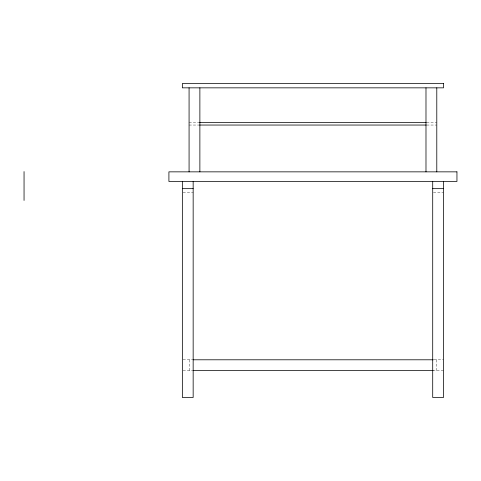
<?xml version="1.0" encoding="UTF-8"?>
<svg xmlns="http://www.w3.org/2000/svg" width="481" height="481" viewBox="0 0 481 481"><rect width="100%" height="100%" fill="white"/><g stroke="black" fill="none" stroke-linecap="round" stroke-linejoin="round"><path stroke-width="0.36" stroke-dasharray="2.4 1.8" d="M189.075 122.643L199.158 122.643M426.707 122.643L436.79 122.643M189.075 125.042L199.158 125.042M426.707 125.042L436.79 125.042M183.075 192.256L193.158 192.256M433.429 192.256L443.506 192.256M183.075 359.794L193.158 359.794M434.054 359.794L443.506 359.794M183.075 370.598L193.158 370.598M432.708 370.598L443.506 370.598M436.309 359.794L436.309 370.598M189.556 359.794L189.556 370.598"/><path stroke-width="0.72" d="M199.585 122.643L426.28 122.643M199.585 125.042L426.28 125.042M182.353 188.654L193.158 188.654M432.708 188.654L443.506 188.654M193.302 359.794L433.309 359.794M193.302 370.598L433.309 370.598M443.506 181.451L443.506 397.48L432.708 397.48L432.708 181.451M436.79 87.843L436.79 171.849M425.986 87.843L425.986 171.849M199.874 87.843L199.874 171.849M193.158 181.451L193.158 397.48L182.353 397.48L182.353 181.451M189.075 87.843L189.075 171.849M24.05 171.579L24.05 200.433M443.506 83.52L182.353 83.52L182.353 87.843L443.506 87.843L443.506 83.52M456.95 171.849L168.909 171.849L168.909 181.451L456.95 181.451L456.95 171.849"/></g></svg>
